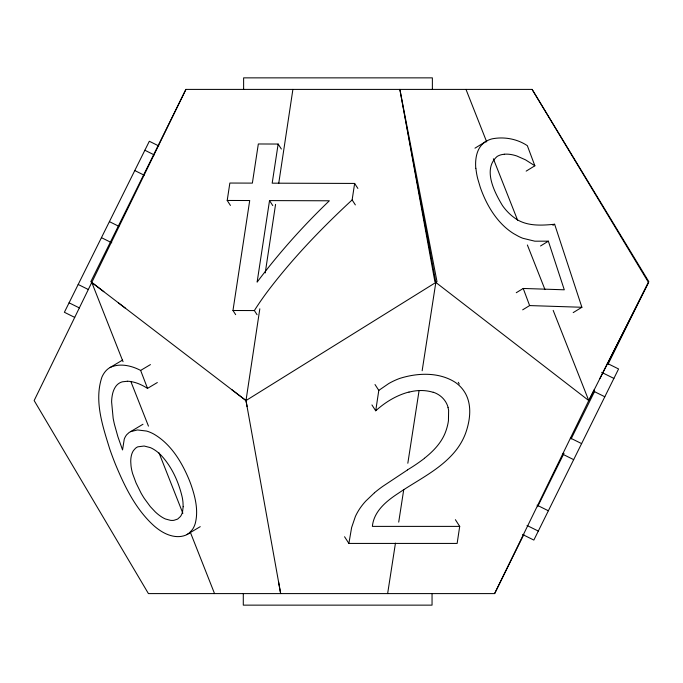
<?xml version="1.0" encoding="UTF-8"?>
<svg xmlns="http://www.w3.org/2000/svg" width="683" height="683" viewBox="0 0 683 683"><rect width="100%" height="100%" fill="white"/><g stroke="black" fill="none" stroke-linecap="round" stroke-linejoin="round"><path stroke-width="1.02" d="M259.822 308.801L245.991 400.562L280.662 593.595L278.493 581.515M265.226 272.935L275.565 204.379M278.741 183.283L292.896 89.405M455.39 519.695L459.71 526.388L457.14 543.429L348.885 543.429L351.617 527.558L355.399 516.416A54.563 46.683 -32.9 0 1 365.832 501.023L374.472 492.776M371.936 404.934L375.718 410.79L378.8 390.386L375.01 384.529M230.436 205.446L227.208 200.461L229.855 183.044L252.369 183.112L258.328 143.976L278.143 144.045L281.37 149.022M235.669 314.658L232.971 310.5L249.713 200.529L227.208 200.461M269.529 200.597L257.124 282.113C278.903 253.06 303.158 225.919 329.351 200.785L269.529 200.597L272.765 205.574M278.143 144.045L272.184 183.172L354.639 183.437L357.866 188.423M254.358 310.56A276.239 236.83 -33 0 1 268.479 290.249C293.357 257.525 322.009 227.832 352.129 199.931L354.639 183.437M387.637 593.595L395.457 543.139M398.71 522.111L403.755 489.523M407.828 463.245L419.063 390.71M422.154 370.741L435.831 282.438L399.871 89.405L437.009 281.712L246 400.562L247.084 406.607M494.62 593.595L588.772 400.562L648.85 281.712L532.108 89.405L185.913 89.405L34.15 400.562L148.424 593.595L494.62 593.595L523.887 534.422M185.913 89.405L90.813 281.712L246 400.562L231.554 389.489M537.572 506.743L564.004 453.29M571.082 438.973L594.68 391.248M607.896 364.526L648.483 282.438L532.108 89.405M648.474 282.438L599.964 378.399M399.871 89.405L434.892 281.712L588.763 400.562L594.364 389.481M375.718 410.79C385.238 402.193 396.533 395.261 409.015 392.008M424.45 458.259C432.826 451.617 440.629 443.66 444.872 433.688A57.756 49.407 -32.9 0 0 448.441 420.762L448.62 410.398A30.308 25.928 -32.9 0 0 447.971 407.427M378.8 390.386L388.772 383.53A61.76 52.839 -32.9 0 1 399.487 378.502C417.287 372.798 438.512 371.859 454.904 382.104A45.548 38.965 -32.9 0 1 459.71 385.98A42.389 36.267 -32.9 0 1 463.655 390.616C472.363 402.996 470.485 419.362 465.729 432.877A60.198 51.498 -32.9 0 1 464.064 436.992A61.257 52.403 -32.9 0 1 456.013 450.285C440.911 469.323 418.261 479.671 398.607 493.109C386.663 500.861 373.849 511.132 372.372 526.388L459.71 526.388M407.546 469.921L382.736 486.39A115.248 98.6 -32.9 0 0 374.463 492.767M474.975 148.168L486.279 141.244M526.166 171.126L534.866 165.79L527.336 145.667C517.176 138.88 504.054 136.472 492.101 138.854A71.399 38.786 58.5 0 0 484.828 142.175L483.496 143.234A55.272 30.026 58.5 0 0 475.769 168.231M552.897 225.313L554.63 224.246L581.89 307.273L573.191 312.609M540.535 245.974L548.355 241.176L564.286 289.797L523.221 288.457L516.263 292.717M522.674 309.834L529.624 305.574L581.89 307.273M142.986 424.245L129.113 432.51L126.756 434.678A40.084 20.84 59.3 0 0 124.255 439.169L122.539 449.926L117.894 436.71L114.513 424.63A99.556 51.763 59.3 0 1 113.156 418.252L111.611 401.928A60.565 31.495 59.3 0 1 111.935 397.446L112.251 395.406A49.782 25.886 59.3 0 1 116.238 385.818A43.072 22.394 59.3 0 1 122.428 381.806L127.371 381.251M130.504 431.665L137.428 429.949L146.589 431.058A50.346 26.176 59.3 0 1 153.684 434.004C170.716 443.822 181.465 461.52 188.892 479.201A83.65 43.49 59.3 0 1 191.129 485.041C195.321 497.233 198.599 510.679 195.244 523.468A53.291 27.713 59.3 0 1 192.444 529.496L189.362 532.911A55.255 28.729 59.3 0 1 185.494 535.267C177.238 538.477 167.95 535.592 160.829 530.981A50.474 26.244 59.3 0 1 154.529 526.294C135.891 509.731 124.724 486.655 115.325 463.996A201.955 105.003 59.3 0 1 109.75 449.047C102.732 426.252 93.947 400.878 101.887 377.204A66.371 34.509 59.3 0 1 105.378 371.441A60.428 31.418 59.3 0 1 110.142 367.471L122.624 360.043M110.142 367.471C119.824 362.861 131.546 365.627 140.638 370.425L150.448 364.594M127.371 381.234A65.295 33.954 59.3 0 1 144.822 386.749L147.519 388.379L157.329 382.54M186.869 534.61L200.247 526.661M554.63 224.246C540.774 225.603 525.423 226.5 513.804 217.331A34.842 18.928 58.5 0 1 508.4 212.644L507.136 211.329A32.067 17.425 58.5 0 1 502.457 205.557C494.552 192.418 482.369 169.213 497.147 156.45A49.355 26.808 58.5 0 1 504.31 154.256M504.293 154.213L505.727 154.145A65.346 35.499 58.5 0 1 508.75 154.238A64.074 34.807 58.5 0 1 516.766 155.972L525.475 159.822L534.866 165.79M548.355 241.176L534.815 241.184L522.896 238.29A67.088 36.447 58.5 0 1 518.704 236.446L513.65 233.629A51.473 27.96 58.5 0 1 505.061 227.149C494.842 217.877 487.56 205.779 482.429 193.058A76.889 41.765 58.5 0 1 480.243 187.21L477.699 178.664A56.791 30.855 58.5 0 1 475.923 168.317M232.971 310.5L254.383 310.569L257.073 314.726M607.298 363.365L618.576 368.957L533.85 540.074L522.572 534.49M601.672 372.363L613.889 378.416M593.527 391.18L604.805 396.763M570.331 438.025L581.609 443.609M562.391 454.058L573.669 459.65M537.077 505.181L548.364 510.764M527.028 525.483L538.306 531.075M158.729 145.923L149.329 141.261L64.381 312.268L74.712 317.399M144.864 150.251L154.256 154.921M134.782 170.545L144.173 175.215M109.408 221.634L118.799 226.295M101.443 237.658L111.773 242.789M78.186 284.478L88.517 289.609M69.077 302.808L79.407 307.939M118.347 302.8L125.595 308.349M103.85 291.692L91.778 282.438L123.042 361.717M352.129 199.931L355.356 204.909M344.556 536.736L348.885 543.429M458.276 382.292L459.283 384.085M465.994 89.405L486.714 141.927M493.365 158.772L517.603 220.208M527.378 244.984L544.974 289.575M553.187 310.389L588.772 400.562M130.863 381.532L148.459 426.124M159.019 452.88L182.873 513.326M190.301 532.159L214.539 593.595M140.638 370.425L147.519 388.379M523.221 288.457L529.624 305.574M432.373 89.405L432.373 77.862L243.618 77.862L243.618 89.405M432.049 593.595L432.049 605.138L243.293 605.138L243.293 593.595M424.493 458.31A151.78 129.847 -32.9 0 1 407.503 469.853M409.032 392.136A43.592 37.292 -32.9 0 1 433.193 392.332M433.253 392.213A29.693 25.399 -32.9 0 1 448.091 407.384M183.155 506.701L182.557 511.721A32.221 16.751 59.3 0 1 180.432 516.51L177.648 519.08L173.917 520.318A39.401 20.481 59.3 0 1 170.485 520.335L165.534 519.012A30.197 15.7 59.3 0 1 161.709 516.98A35.601 18.509 59.3 0 1 155.306 511.934L150.294 506.59L144.352 498.513A52.984 27.551 59.3 0 1 141.005 492.981L136.079 483.009L132.664 473.771A36.805 19.133 59.3 0 1 131.025 465.917L130.743 461.614A36.6 19.03 59.3 0 1 131.717 454.306A35.601 18.509 59.3 0 1 133.492 450.541L135.413 448.364A33.783 17.562 59.3 0 1 137.821 446.827L144.139 446.025L150.32 447.613A32.485 16.887 59.3 0 1 155.212 450.319L156.416 451.173A29.779 15.487 59.3 0 1 161.094 455.279C171.92 466.907 178.673 481.976 182.241 497.335A45.172 23.487 59.3 0 1 182.976 502.287L183.155 506.701"/></g></svg>
